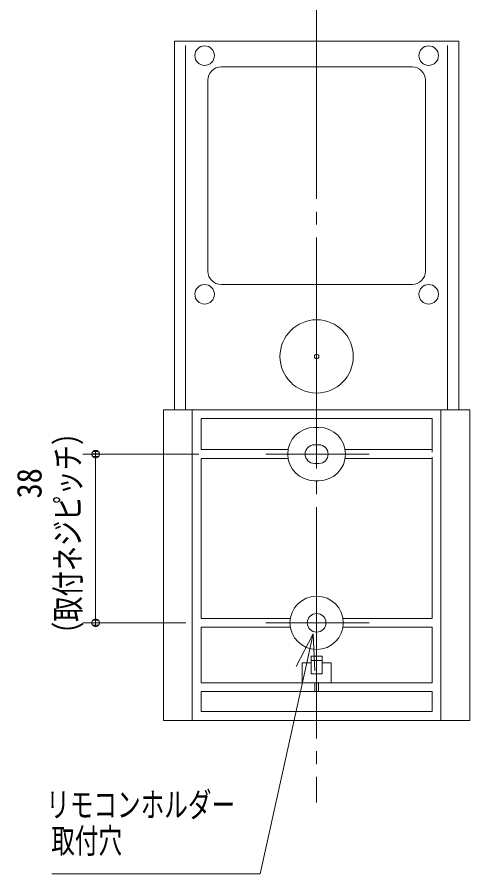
# Model space of a CAD drawing. Units: millimetres on the paper. Extents: x -305 to 305, y -152 to 152.
# Drawn here: x 2.7 to 37.9, y -38.6 to 28.1 of the extents above; entities that cross this region are included whole.
import ezdxf
from ezdxf.enums import TextEntityAlignment as Align

# ---------------------------------------------------------------- set-up
doc = ezdxf.new("R2010")
doc.units = ezdxf.units.MM
doc.linetypes.add('LONG_CHAIN', pattern=[21, 18, -1, 1, -1])
doc.layers.add('0-1_S2', color=7, linetype='Continuous', lineweight=9)
doc.layers.add('0-4_0', color=7, linetype='Continuous', lineweight=9)
doc.styles.add('ＭＳ ゴシック', font='')
doc.styles.get('ＭＳ ゴシック').set_extended_font_data('MS Gothic')

msp = doc.modelspace()

# ---------------------------------------------------------------- linework, layer by layer
at = {"layer": '0-1_S2', "linetype": 'LONG_CHAIN'}
for p, q in [((25.974, 31.993), (25.974, -33.01)), ((22.023, -5.878), (30.066, -5.878)), ((22.023, -19.011), (30.066, -19.011))]:
    msp.add_line(p, q, dxfattribs=at)
at = {"layer": '0-1_S2'}
for p, q in [((37.033, 26.263), (14.915, 26.263)), ((14.915, 26.263), (14.915, -2.422)), ((37.033, 26.263), (37.033, -2.422)), ((15.779, 25.917), (15.779, -2.422)), ((36.169, 25.917), (36.169, -2.422)), ((33.404, 24.258), (18.543, 24.258)), ((17.507, 23.222), (17.507, 8.361)), ((34.441, 23.222), (34.441, 8.361)), ((33.404, 7.324), (18.543, 7.324)), ((14.051, -2.422), (14.051, -26.614)), ((37.897, -2.422), (14.051, -2.422)), ((16.297, -2.422), (16.297, -26.614)), ((35.651, -2.422), (35.651, -26.614)), ((37.897, -2.422), (37.897, -26.614)), ((34.959, -3.113), (16.988, -3.113)), ((16.988, -3.113), (16.988, -5.532)), ((34.959, -3.113), (34.959, -5.737)), ((26.147, -3.804), (25.801, -3.804)), ((25.801, -5.152), (26.147, -5.152)), ((16.8, -5.878), (7.778, -5.878)), ((8.778, -19.011), (8.778, -5.878)), ((23.756, -5.532), (16.988, -5.532)), ((28.191, -5.532), (34.959, -5.532)), ((23.756, -6.223), (16.988, -6.223)), ((16.988, -6.223), (16.988, -18.665)), ((25.801, -6.604), (26.147, -6.604)), ((28.191, -6.223), (34.959, -6.223)), ((34.959, -6.116), (34.959, -18.665)), ((26.147, -7.951), (25.801, -7.951)), ((23.929, -18.665), (16.988, -18.665)), ((28.018, -18.665), (34.959, -18.665)), ((15.797, -19.011), (7.778, -19.011)), ((23.929, -19.356), (16.988, -19.356)), ((16.988, -19.356), (16.988, -23.676)), ((26.406, -21.603), (25.542, -21.603)), ((25.542, -21.603), (25.542, -22.985)), ((26.406, -21.948), (25.542, -21.948)), ((26.406, -21.603), (26.406, -22.985)), ((25.542, -22.121), (24.851, -22.121)), ((24.851, -22.121), (24.851, -23.676)), ((27.097, -22.121), (26.406, -22.121)), ((27.097, -22.121), (27.097, -23.676)), ((26.406, -22.985), (25.542, -22.985)), ((25.836, -23.676), (25.836, -24.367)), ((26.112, -23.676), (26.112, -24.367)), ((16.988, -24.367), (16.988, -25.923)), ((34.959, -24.367), (16.988, -24.367)), ((34.959, -24.367), (34.959, -25.923)), ((34.959, -25.923), (16.988, -25.923)), ((37.897, -26.614), (14.051, -26.614))]:
    msp.add_line(p, q, dxfattribs=at)
for points in [[(28.018, -19.356), (34.959, -19.356), (34.959, -23.676), (16.988, -23.676)], [(25.097, -22.582), (21.576, -38.554), (5.376, -38.554)]]:
    msp.add_lwpolyline(points, dxfattribs=at)
for centre, radius in [((17.256, 25.14), 0.76), ((34.692, 25.14), 0.76), ((17.256, 6.564), 0.76), ((34.692, 6.564), 0.76), ((25.974, 1.725), 2.851), ((25.974, 1.725), 0.173), ((25.974, -19.011), 2.074), ((25.974, -19.011), 0.726)]:
    msp.add_circle(centre, radius, dxfattribs=at)
for centre, radius, start, end in [((18.543, 23.222), 1.037, 90, 180), ((33.404, 23.222), 1.037, 0, 90), ((18.543, 8.361), 1.037, 180, 270), ((33.404, 8.361), 1.037, 270, 0), ((25.801, -5.878), 2.074, 90, 180), ((26.147, -5.878), 2.074, 0, 90), ((25.801, -5.878), 0.726, 90, 270), ((26.147, -5.878), 0.726, 0, 90), ((25.801, -5.878), 2.074, 180, 270), ((26.147, -5.878), 2.074, 270, 0), ((26.147, -5.878), 0.726, 270, 0)]:
    msp.add_arc(centre, radius, start, end, dxfattribs=at)
at = {"layer": '0-4_0'}
for p, q in [((8.778, -5.868), (8.489, -5.868)), ((8.778, -5.668), (8.578, -5.668)), ((8.978, -5.668), (8.778, -5.668)), ((9.068, -5.868), (8.778, -5.868)), ((8.778, -6.068), (8.56, -6.068)), ((8.997, -6.068), (8.778, -6.068)), ((8.778, -19.001), (8.489, -19.001)), ((8.778, -19.201), (8.56, -19.201)), ((8.778, -18.801), (8.578, -18.801)), ((8.978, -18.801), (8.778, -18.801)), ((9.068, -19.001), (8.778, -19.001)), ((8.997, -19.201), (8.778, -19.201)), ((25.693, -19.877), (25.097, -22.582))]:
    msp.add_line(p, q, dxfattribs=at)
for points in [[(8.778, -5.588), (8.742, -5.59), (8.706, -5.597), (8.671, -5.608), (8.638, -5.624), (8.608, -5.643), (8.58, -5.666), (8.555, -5.693), (8.533, -5.722), (8.516, -5.754), (8.502, -5.788), (8.493, -5.824), (8.489, -5.86), (8.489, -5.896), (8.493, -5.932), (8.502, -5.967), (8.516, -6.001), (8.533, -6.033), (8.555, -6.063), (8.58, -6.089), (8.608, -6.112), (8.638, -6.132), (8.671, -6.147), (8.706, -6.159), (8.742, -6.166), (8.778, -6.168), (8.778, -5.878)], [(8.778, -6.168), (8.815, -6.166), (8.85, -6.159), (8.885, -6.147), (8.918, -6.132), (8.949, -6.112), (8.977, -6.089), (9.002, -6.063), (9.023, -6.033), (9.041, -6.001), (9.054, -5.967), (9.063, -5.932), (9.068, -5.896), (9.068, -5.86), (9.063, -5.824), (9.054, -5.788), (9.041, -5.754), (9.023, -5.722), (9.002, -5.693), (8.977, -5.666), (8.949, -5.643), (8.918, -5.624), (8.885, -5.608), (8.85, -5.597), (8.815, -5.59), (8.778, -5.588), (8.778, -5.878)], [(8.778, -18.721), (8.742, -18.723), (8.706, -18.73), (8.671, -18.741), (8.638, -18.757), (8.608, -18.776), (8.58, -18.799), (8.555, -18.826), (8.533, -18.855), (8.516, -18.887), (8.502, -18.921), (8.493, -18.956), (8.489, -18.992), (8.489, -19.029), (8.493, -19.065), (8.502, -19.1), (8.516, -19.134), (8.533, -19.166), (8.555, -19.196), (8.58, -19.222), (8.608, -19.245), (8.638, -19.265), (8.671, -19.28), (8.706, -19.292), (8.742, -19.298), (8.778, -19.301), (8.778, -19.011)], [(8.778, -19.301), (8.815, -19.298), (8.85, -19.292), (8.885, -19.28), (8.918, -19.265), (8.949, -19.245), (8.977, -19.222), (9.002, -19.196), (9.023, -19.166), (9.041, -19.134), (9.054, -19.1), (9.063, -19.065), (9.068, -19.029), (9.068, -18.992), (9.063, -18.956), (9.054, -18.921), (9.041, -18.887), (9.023, -18.855), (9.002, -18.826), (8.977, -18.799), (8.949, -18.776), (8.918, -18.757), (8.885, -18.741), (8.85, -18.73), (8.815, -18.723), (8.778, -18.721), (8.778, -19.011)]]:
    msp.add_lwpolyline(points, close=True, dxfattribs=at)
msp.add_lwpolyline([(24.372, -22.422), (25.693, -19.877), (25.822, -22.741)], dxfattribs=at)

# ---------------------------------------------------------------- texts
at = {"layer": '0-1_S2', "style": 'ＭＳ ゴシック'}
for s, height, width, p in [('（取付ネジピッチ）', 1.921, 0.75, (8.148, -20.892)), ('\u3000\u3000\u300038', 1.924, 0.9, (5.148, -16.416))]:
    msp.add_text(s, height=height, rotation=90, dxfattribs=dict(at, width=width)).set_placement(p, align=Align.BOTTOM_LEFT)
at = {"layer": '0-1_S2', "style": 'ＭＳ ゴシック', "width": 0.7}
for s, p in [('リモコンホルダー', (4.933, -34.709)), ('取付穴', (5.323, -37.519))]:
    msp.add_text(s, height=1.924, dxfattribs=at).set_placement(p, align=Align.BOTTOM_LEFT)

doc.saveas('drawing.dxf')
